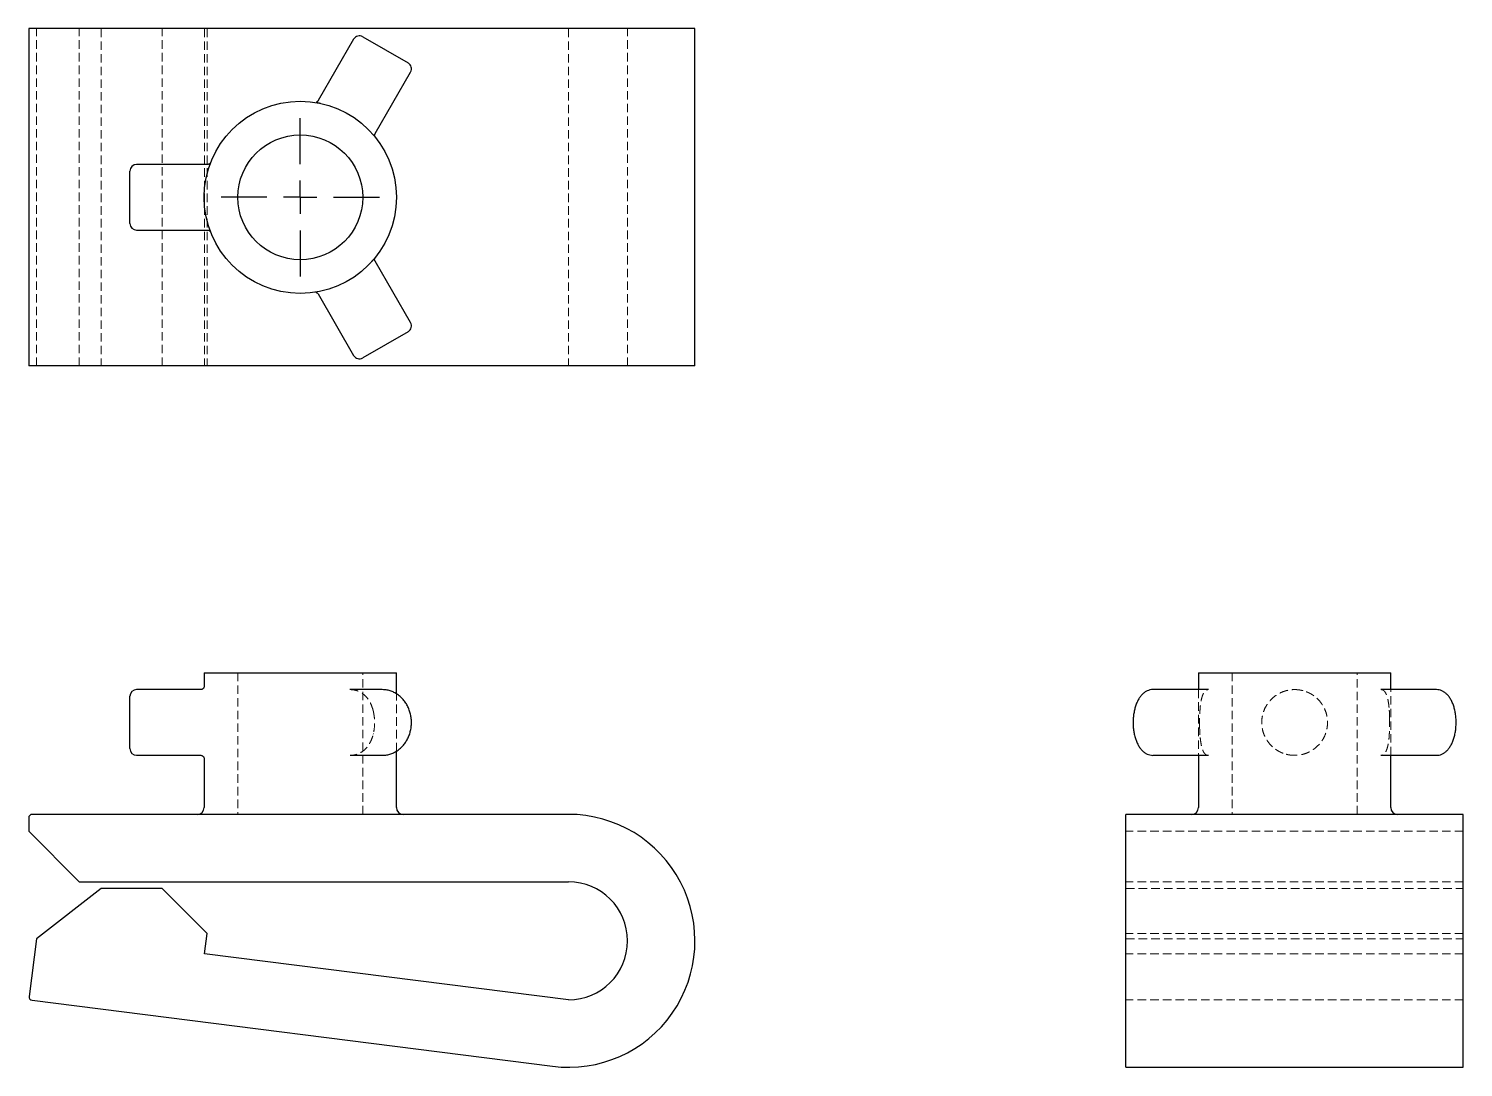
# Model space of a CAD drawing. Header units: millimetres. Extents: x 33 to 248, y 27 to 183.
import ezdxf

# ---------------------------------------------------------------- set-up
doc = ezdxf.new("R2010")
doc.units = ezdxf.units.MM
doc.linetypes.add('HIDDEN', pattern=[1.905, 1.27, -0.635])
doc.layers.add('10', color=7, linetype='Continuous')

# ---------------------------------------------------------------- blocks, each defined once
blk = doc.blocks.new('SW_CENTERMARKSYMBOL_0')
at = {"layer": '10', "color": 0}
for p, q in [((0, 5), (0, 11.87)), ((0, 0), (0, 2.5)), ((-5, 0), (-11.87, 0)), ((0, 0), (-2.5, 0)), ((0, 0), (0, -2.5)), ((0, 0), (2.5, 0)), ((5, 0), (11.87, 0)), ((0, -5), (0, -11.87))]:
    blk.add_line(p, q, dxfattribs=at)

msp = doc.modelspace()

# ---------------------------------------------------------------- linework, layer by layer
at = {"color": 7, "linetype": 'Continuous', "lineweight": 25}
for p, q in [((33.51, 183.32), (33, 183.32)), ((33, 183.32), (33, 132.68)), ((114.01, 183.32), (33.51, 183.32)), ((133, 183.32), (114.01, 183.32)), ((133, 132.68), (133, 183.32)), ((81.76, 181.74), (76.44, 172.51)), ((83.15, 182.11), (89.94, 178.18)), ((84.99, 167.58), (90.31, 176.8)), ((48.19, 154.08), (48.19, 161.92)), ((59.84, 162.94), (49.2, 162.94)), ((49.2, 153.06), (59.84, 153.06)), ((90.31, 139.2), (84.99, 148.42)), ((76.44, 143.49), (81.76, 134.26)), ((89.94, 137.82), (83.15, 133.89)), ((33.51, 132.68), (33, 132.68)), ((114.01, 132.68), (33.51, 132.68)), ((133, 132.68), (114.01, 132.68)), ((59.33, 86.62), (59.33, 84.59)), ((59.33, 86.62), (88.19, 86.62)), ((88.19, 83.46), (88.19, 86.62)), ((208.57, 86.62), (208.57, 84.09)), ((208.57, 86.62), (237.43, 86.62)), ((237.43, 84.09), (237.43, 86.62)), ((58.82, 84.09), (49.2, 84.09)), ((81.23, 84.08), (81.18, 84.09)), ((86.04, 84.09), (81.23, 84.09)), ((210.07, 84.09), (201.73, 84.09)), ((244.27, 84.09), (235.93, 84.09)), ((48.19, 75.23), (48.19, 83.08)), ((90.44, 79.07), (90.43, 79.61)), ((49.2, 74.22), (58.82, 74.22)), ((59.33, 73.71), (59.33, 66.37)), ((81.23, 74.22), (86.04, 74.22)), ((88.19, 66.37), (88.19, 74.85)), ((201.73, 74.22), (210.07, 74.22)), ((208.57, 74.22), (208.57, 66.37)), ((235.93, 74.22), (244.27, 74.22)), ((237.43, 66.37), (237.43, 74.22)), ((33, 64.85), (33, 62.82)), ((114.01, 65.35), (33.51, 65.35)), ((197.68, 27.38), (197.68, 65.35)), ((248.32, 65.35), (197.68, 65.35)), ((248.32, 27.38), (248.32, 65.35)), ((33, 62.82), (40.59, 55.23)), ((43.89, 54.22), (34.16, 46.68)), ((40.59, 55.23), (114.01, 55.23)), ((53.04, 54.22), (43.89, 54.22)), ((59.78, 47.48), (53.04, 54.22)), ((59.4, 44.44), (59.78, 47.48)), ((34.16, 46.68), (33.06, 38.01)), ((114.01, 37.51), (59.4, 44.44)), ((33.5, 37.44), (111.62, 27.53)), ((197.68, 27.38), (248.32, 27.38))]:
    msp.add_line(p, q, dxfattribs=at)
at = {"color": 7, "linetype": 'HIDDEN', "lineweight": 18}
for p, q in [((33.06, 183.32), (33.06, 132.68)), ((34.16, 132.68), (34.16, 183.32)), ((40.59, 132.68), (40.59, 183.32)), ((43.89, 183.32), (43.89, 132.68)), ((53.04, 132.68), (53.04, 183.32)), ((59.4, 183.32), (59.4, 132.68)), ((59.78, 183.32), (59.78, 132.68)), ((114.01, 183.32), (114.01, 132.68)), ((122.87, 132.68), (122.87, 183.32)), ((64.39, 86.62), (64.39, 65.35)), ((83.13, 65.35), (83.13, 86.62)), ((213.63, 86.62), (213.63, 65.35)), ((232.37, 65.35), (232.37, 86.62)), ((86.14, 84.09), (86.04, 84.09)), ((208.57, 84.09), (208.57, 74.22)), ((237.43, 74.22), (237.43, 84.09)), ((88.19, 74.85), (88.19, 83.46)), ((84.66, 81.06), (84.73, 80.78)), ((84.73, 77.52), (84.71, 77.4)), ((85.92, 74.22), (86.04, 74.22)), ((248.32, 62.82), (197.68, 62.82)), ((248.32, 55.23), (197.68, 55.23)), ((197.68, 54.22), (248.32, 54.22)), ((248.32, 47.48), (197.68, 47.48)), ((197.68, 46.68), (248.32, 46.68)), ((248.32, 44.44), (197.68, 44.44)), ((248.32, 37.51), (197.68, 37.51))]:
    msp.add_line(p, q, dxfattribs=at)
at = {"color": 7, "linetype": 'Continuous', "lineweight": 25, "flags": 128}
for points in [[(84.93, 167.16), (84.94, 167.16), (84.93, 167.21), (84.93, 167.25), (84.92, 167.29), (84.91, 167.33), (84.91, 167.36), (84.91, 167.38), (84.92, 167.38), (84.92, 167.39), (84.92, 167.41), (84.93, 167.45), (84.99, 167.58), (84.99, 167.58)], [(76.1, 143.74), (76.1, 143.74), (76.15, 143.72), (76.19, 143.7), (76.23, 143.69), (76.27, 143.67), (76.28, 143.66), (76.3, 143.65), (76.31, 143.65), (76.32, 143.64), (76.33, 143.63), (76.36, 143.6), (76.44, 143.49), (76.44, 143.49)]]:
    msp.add_lwpolyline(points, dxfattribs=at)
at = {"color": 7, "linetype": 'Continuous', "lineweight": 25}
for radius in [14.43, 9.37]:
    msp.add_circle((73.76, 158), radius, dxfattribs=at)
for centre, radius, start, end in [((82.64, 181.23), 1.01, 60, 150), ((89.44, 177.3), 1.01, 330, 60), ((49.2, 161.92), 1.01, 90, 180), ((49.2, 154.08), 1.01, 180, 270), ((89.44, 138.7), 1.01, 300, 30), ((82.64, 134.77), 1.01, 210, 300), ((49.2, 83.08), 1.01, 90, 180), ((49.2, 75.23), 1.01, 180, 270), ((33.51, 64.85), 0.506, 90, 180), ((58.32, 66.37), 1.01, 270, 0), ((89.2, 66.37), 1.01, 180, 270), ((114.01, 46.37), 18.99, 262.769, 90), ((207.56, 66.37), 1.01, 270, 0), ((238.44, 66.37), 1.01, 180, 270), ((114.01, 46.37), 8.86, 270, 90), ((33.57, 37.94), 0.506, 172.769, 262.769)]:
    msp.add_arc(centre, radius, start, end, dxfattribs=at)
for points, knots in [([(76.44, 172.51), (76.43, 172.49), (76.4, 172.45), (76.34, 172.39), (76.29, 172.35), (76.23, 172.31), (76.19, 172.28), (76.2, 172.27), (76.2, 172.27)], [0, 0, 0, 0, 0.093737, 0.191434, 0.301693, 0.431625, 0.768079, 1, 1, 1, 1]), ([(60.32, 163.26), (60.3, 163.21), (60.25, 163.12), (60.14, 163.02), (60, 162.95), (59.9, 162.94), (59.85, 162.94)], [0, 0, 0, 0, 0.245766, 0.501193, 0.756022, 1, 1, 1, 1]), ([(59.85, 153.06), (59.9, 153.06), (60, 153.05), (60.14, 152.98), (60.25, 152.88), (60.3, 152.79), (60.32, 152.74)], [0, 0, 0, 0, 0.244006, 0.498848, 0.75427, 1, 1, 1, 1]), ([(84.99, 148.42), (84.98, 148.45), (84.95, 148.49), (84.93, 148.57), (84.92, 148.63), (84.91, 148.71), (84.91, 148.76), (84.9, 148.75), (84.9, 148.75)], [0, 0, 0, 0, 0.0937374, 0.1914342, 0.3016929, 0.4316248, 0.768079, 1, 1, 1, 1]), ([(59.33, 84.59), (59.32, 84.53), (59.31, 84.43), (59.25, 84.31), (59.18, 84.23), (59.1, 84.17), (58.98, 84.11), (58.89, 84.09), (58.82, 84.09)], [0, 0, 0, 0, 0.239449, 0.368352, 0.499992, 0.631634, 0.76054, 1, 1, 1, 1]), ([(90.45, 79.15), (90.45, 79.28), (90.44, 79.64), (90.36, 80.22), (90.19, 80.87), (89.94, 81.5), (89.61, 82.08), (89.21, 82.61), (88.75, 83.07), (88.24, 83.45), (87.69, 83.75), (87.11, 83.96), (86.54, 84.08), (86.17, 84.08), (86.01, 84.08)], [0, 0, 0, 0, 0.050296, 0.138893, 0.227607, 0.316342, 0.405028, 0.493568, 0.581844, 0.669728, 0.757114, 0.843947, 0.93025, 1, 1, 1, 1]), ([(201.74, 84.09), (201.73, 84.09), (201.58, 84.1), (201.28, 84.05), (200.87, 83.91), (200.49, 83.69), (200.14, 83.4), (199.82, 83.02), (199.53, 82.57), (199.28, 82.05), (199.07, 81.47), (198.92, 80.84), (198.81, 80.19), (198.76, 79.52), (198.75, 78.85), (198.8, 78.18), (198.9, 77.53), (199.05, 76.91), (199.25, 76.32), (199.51, 75.77), (199.8, 75.3), (200.14, 74.91), (200.49, 74.61), (200.87, 74.39), (201.28, 74.26), (201.59, 74.2), (201.75, 74.22), (201.76, 74.22)], [0, 0, 0, 0, 0.003045, 0.041271, 0.079005, 0.117322, 0.157309, 0.199682, 0.244402, 0.290571, 0.336964, 0.383009, 0.428665, 0.474046, 0.519305, 0.564601, 0.61005, 0.655828, 0.702131, 0.749152, 0.796983, 0.840136, 0.881, 0.919596, 0.956607, 0.996391, 1, 1, 1, 1]), ([(247.24, 79.15), (247.24, 79.27), (247.24, 79.61), (247.19, 80.18), (247.09, 80.83), (246.93, 81.45), (246.73, 82.03), (246.47, 82.58), (246.17, 83.04), (245.83, 83.43), (245.47, 83.72), (245.09, 83.93), (244.69, 84.06), (244.41, 84.08), (244.28, 84.09)], [0, 0, 0, 0, 0.0485, 0.139503, 0.230895, 0.322981, 0.416155, 0.5108, 0.607067, 0.693431, 0.775108, 0.85232, 0.926499, 1, 1, 1, 1]), ([(86.06, 74.23), (86.14, 74.22), (86.42, 74.22), (86.91, 74.3), (87.49, 74.47), (88.05, 74.74), (88.56, 75.08), (89.03, 75.51), (89.45, 76), (89.8, 76.55), (90.09, 77.15), (90.29, 77.79), (90.42, 78.46), (90.44, 78.92), (90.45, 79.15)], [0, 0, 0, 0, 0.035034, 0.121234, 0.207367, 0.293641, 0.380229, 0.467245, 0.55473, 0.642666, 0.730993, 0.819635, 0.90852, 1, 1, 1, 1]), ([(244.3, 74.22), (244.43, 74.23), (244.7, 74.24), (245.1, 74.38), (245.48, 74.59), (245.83, 74.88), (246.15, 75.24), (246.45, 75.69), (246.7, 76.21), (246.91, 76.79), (247.07, 77.41), (247.18, 78.06), (247.23, 78.64), (247.24, 79.01), (247.24, 79.15)], [0, 0, 0, 0, 0.0700066, 0.1461545, 0.2232769, 0.3036085, 0.3886793, 0.4785667, 0.5715679, 0.6652088, 0.7581775, 0.8503539, 0.9419522, 1, 1, 1, 1]), ([(58.82, 74.22), (58.89, 74.21), (58.98, 74.2), (59.1, 74.14), (59.18, 74.07), (59.25, 73.99), (59.31, 73.87), (59.32, 73.77), (59.33, 73.71)], [0, 0, 0, 0, 0.23946, 0.368366, 0.500008, 0.631649, 0.760552, 1, 1, 1, 1])]:
    msp.add_open_spline(points, degree=3, knots=knots, dxfattribs=at)
at = {"color": 7, "linetype": 'HIDDEN', "lineweight": 18}
for points, knots in [([(76.2, 172.27), (76.2, 172.27), (76.2, 172.25), (76.29, 172.24), (76.45, 172.2), (76.65, 172.15), (76.79, 172.12)], [0, 0, 0, 0, 0.094238, 0.330239, 0.569589, 1, 1, 1, 1]), ([(84.82, 167.27), (84.85, 167.23), (84.91, 167.16), (84.93, 167.16), (84.93, 167.16)], [0, 0, 0, 0, 0.596245, 1, 1, 1, 1]), ([(84.9, 148.75), (84.89, 148.75), (84.88, 148.76), (84.82, 148.69), (84.71, 148.57), (84.57, 148.42), (84.48, 148.32)], [0, 0, 0, 0, 0.094238, 0.330239, 0.569589, 1, 1, 1, 1]), ([(76.26, 143.79), (76.21, 143.78), (76.11, 143.76), (76.11, 143.75), (76.1, 143.74)], [0, 0, 0, 0, 0.596245, 1, 1, 1, 1]), ([(81.23, 84.09), (81.42, 84.08), (81.79, 84.06), (82.33, 83.92), (82.85, 83.68), (83.34, 83.34), (83.78, 82.89), (84.16, 82.33), (84.49, 81.66), (84.64, 81.15), (84.71, 80.9)], [0, 0, 0, 0, 0.110154, 0.224423, 0.342542, 0.464854, 0.592088, 0.723758, 0.85952, 1, 1, 1, 1]), ([(86.47, 84.06), (86.44, 84.06), (86.33, 84.08), (86.22, 84.08), (86.14, 84.08)], [0, 0, 0, 0, 0.2768263, 1, 1, 1, 1]), ([(208.74, 78.55), (208.74, 78.92), (208.73, 79.63), (208.77, 80.62), (208.82, 81.43), (208.9, 82.06), (208.98, 82.53), (209.07, 82.88), (209.17, 83.22), (209.31, 83.54), (209.5, 83.84), (209.73, 84.04), (209.94, 84.07), (210.06, 84.09)], [0, 0, 0, 0, 0.128091, 0.242315, 0.341955, 0.426387, 0.495904, 0.550919, 0.596142, 0.681361, 0.762273, 0.865641, 1, 1, 1, 1]), ([(221.27, 74.53), (221.2, 74.55), (221.07, 74.6), (220.88, 74.69), (220.67, 74.8), (220.46, 74.92), (220.24, 75.06), (220.02, 75.22), (219.65, 75.51), (219.25, 75.91), (218.92, 76.37), (218.64, 76.82), (218.38, 77.35), (218.17, 78.04), (218.07, 78.73), (218.05, 79.4), (218.14, 80.1), (218.34, 80.86), (218.66, 81.54), (219.14, 82.27), (219.68, 82.84), (220.32, 83.31), (220.82, 83.59), (221.28, 83.79), (221.72, 83.93), (222.15, 84.02), (222.58, 84.08), (222.86, 84.09), (223, 84.09)], [0, 0, 0, 0, 0.0146485, 0.0303739, 0.0471786, 0.0650644, 0.0840329, 0.1040853, 0.1252228, 0.1868555, 0.2285351, 0.2502317, 0.3044024, 0.3563685, 0.4062449, 0.4541617, 0.5002655, 0.5582373, 0.6249534, 0.6637114, 0.7498911, 0.7968089, 0.838492, 0.8749605, 0.9072477, 0.9388284, 0.9697345, 1, 1, 1, 1]), ([(223, 84.09), (223.07, 84.09), (223.21, 84.09), (223.43, 84.07), (223.65, 84.05), (223.87, 84.01), (224.09, 83.97), (224.3, 83.91), (224.52, 83.85), (224.67, 83.8), (224.74, 83.77)], [0, 0, 0, 0, 0.120125, 0.241571, 0.364376, 0.488575, 0.614204, 0.741296, 0.869884, 1, 1, 1, 1]), ([(235.93, 84.09), (236.02, 84.08), (236.19, 84.06), (236.37, 83.95), (236.51, 83.81), (236.64, 83.62), (236.8, 83.31), (236.96, 82.81), (237.08, 82.19), (237.16, 81.55), (237.19, 81.17), (237.21, 80.98)], [0, 0, 0, 0, 0.1333777, 0.2435215, 0.3301933, 0.403149, 0.5033488, 0.6357944, 0.800841, 0.8960156, 1, 1, 1, 1]), ([(224.74, 83.77), (224.8, 83.75), (224.93, 83.7), (225.12, 83.61), (225.33, 83.51), (225.54, 83.39), (225.76, 83.25), (225.98, 83.09), (226.35, 82.8), (226.75, 82.39), (227.09, 81.93), (227.36, 81.48), (227.62, 80.95), (227.83, 80.26), (227.93, 79.58), (227.95, 78.91), (227.86, 78.21), (227.66, 77.45), (227.35, 76.77), (226.87, 76.05), (226.37, 75.51), (225.78, 75.07), (225.37, 74.82), (224.96, 74.61), (224.55, 74.46), (224.14, 74.34), (223.75, 74.27), (223.37, 74.22), (223.12, 74.22), (223, 74.22)], [0, 0, 0, 0, 0.014404, 0.029947, 0.04663, 0.064457, 0.083427, 0.103544, 0.124807, 0.186847, 0.228584, 0.249985, 0.30413, 0.356068, 0.405915, 0.4538, 0.499869, 0.558613, 0.624704, 0.660723, 0.749596, 0.786315, 0.821455, 0.855029, 0.88705, 0.917536, 0.946508, 0.973986, 1, 1, 1, 1]), ([(84.71, 80.9), (84.79, 80.51), (84.93, 79.79), (84.93, 78.71), (84.81, 77.79), (84.61, 76.98), (84.35, 76.32), (84.06, 75.83), (83.77, 75.41), (83.39, 75.01), (82.85, 74.61), (82.27, 74.36), (81.72, 74.24), (81.4, 74.22), (81.23, 74.22)], [0, 0, 0, 0, 0.123392, 0.233558, 0.33019, 0.413109, 0.502575, 0.56831, 0.615259, 0.690685, 0.776461, 0.877094, 0.935642, 1, 1, 1, 1]), ([(237.26, 79.75), (237.26, 79.38), (237.27, 78.67), (237.23, 77.68), (237.18, 76.87), (237.1, 76.24), (237.02, 75.77), (236.93, 75.42), (236.83, 75.08), (236.69, 74.76), (236.53, 74.51), (236.36, 74.35), (236.18, 74.24), (236.02, 74.22), (235.94, 74.22)], [0, 0, 0, 0, 0.128604, 0.242874, 0.342069, 0.42646, 0.49628, 0.551479, 0.596628, 0.681575, 0.76224, 0.8277, 0.906744, 1, 1, 1, 1]), ([(237.21, 80.98), (237.23, 80.58), (237.26, 80.17), (237.26, 79.75), (237.26, 79.75)], [0, 0, 0, 0, 0.997149, 1, 1, 1, 1]), ([(208.79, 77.32), (208.77, 77.72), (208.74, 78.13), (208.74, 78.55), (208.74, 78.55)], [0, 0, 0, 0, 0.994708, 1, 1, 1, 1]), ([(210.07, 74.22), (209.98, 74.22), (209.81, 74.24), (209.63, 74.35), (209.49, 74.49), (209.35, 74.68), (209.2, 74.99), (209.04, 75.5), (208.92, 76.11), (208.84, 76.75), (208.81, 77.13), (208.79, 77.32)], [0, 0, 0, 0, 0.13389, 0.243826, 0.330534, 0.403725, 0.503969, 0.636211, 0.800895, 0.895958, 1, 1, 1, 1]), ([(85.91, 74.23), (86, 74.22), (86.11, 74.21), (86.22, 74.22), (86.24, 74.22)], [0, 0, 0, 0, 0.813197, 1, 1, 1, 1]), ([(223, 74.22), (222.93, 74.22), (222.79, 74.22), (222.57, 74.23), (222.35, 74.26), (222.14, 74.29), (221.92, 74.33), (221.7, 74.39), (221.48, 74.45), (221.34, 74.5), (221.27, 74.53)], [0, 0, 0, 0, 0.120146, 0.241607, 0.364421, 0.488624, 0.61425, 0.741333, 0.869906, 1, 1, 1, 1])]:
    msp.add_open_spline(points, degree=3, knots=knots, dxfattribs=at)

# ---------------------------------------------------------------- block references
at = {"layer": '10'}
msp.add_blockref('SW_CENTERMARKSYMBOL_0', (73.76, 158), dxfattribs=at)

doc.saveas('drawing.dxf')
